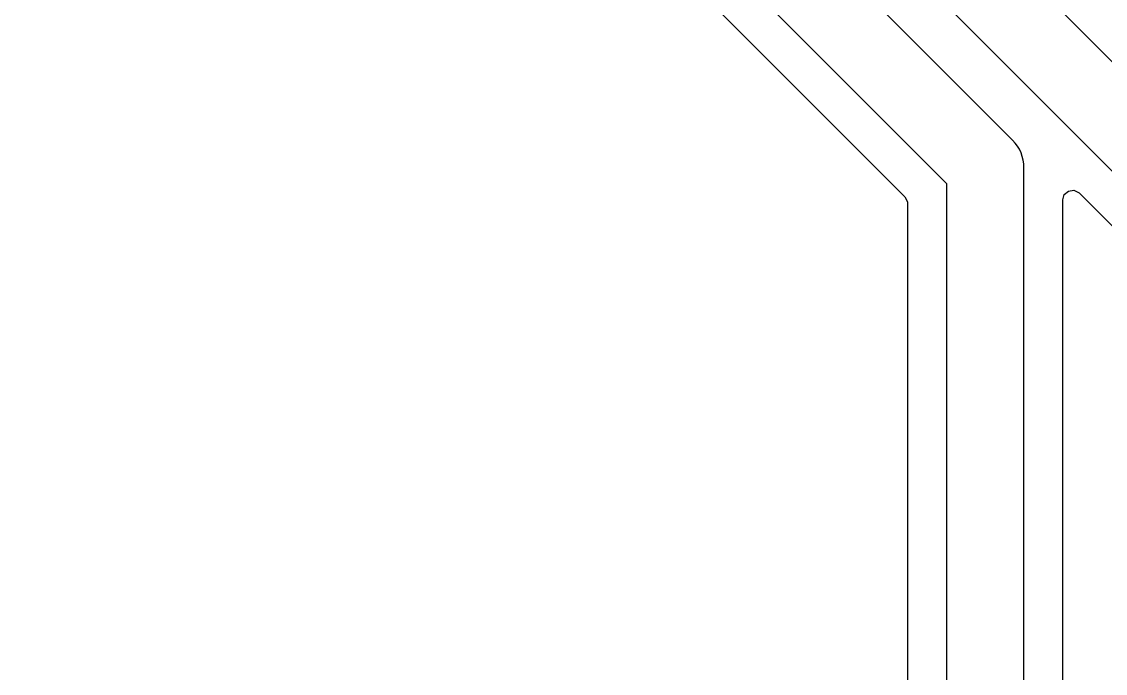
# Model space of a CAD drawing. Header units: metres. Extents: x 85.4 to 154.6, y -104.6 to -40.4.
# Drawn here: x 111.03 to 125.02, y -96.19 to -87.78 of the extents above; entities that cross this region are included whole.
import ezdxf

# ---------------------------------------------------------------- set-up
doc = ezdxf.new("R2010")
doc.units = ezdxf.units.M

msp = doc.modelspace()

# ---------------------------------------------------------------- linework, layer by layer
for points in [[(128.898, -92.092), (108.653, -71.847)], [(108.093, -72.7), (128.045, -92.652)], [(123.965, -98.8), (123.965, -89.665), (123.962, -89.616), (123.955, -89.568), (123.943, -89.52), (123.927, -89.474), (123.906, -89.429), (123.881, -89.387), (123.851, -89.348), (123.818, -89.312), (107.953, -73.447)], [(107.393, -74.3), (122.965, -89.872), (122.965, -89.872), (122.965, -89.872), (122.965, -89.872), (122.965, -89.872), (122.965, -89.872), (122.965, -89.872), (122.965, -89.872), (122.965, -89.872), (122.965, -89.872), (122.965, -89.872), (122.965, -89.872), (122.965, -89.872), (122.965, -89.872), (122.965, -89.872), (122.965, -89.872), (122.965, -89.872), (122.965, -89.872), (122.965, -89.872), (122.965, -89.872), (122.965, -89.872), (122.965, -89.872), (122.965, -89.872), (122.965, -89.872), (122.965, -89.872), (122.965, -89.872), (122.965, -89.872), (122.965, -89.872), (122.965, -89.872), (122.965, -89.872), (122.965, -89.872), (122.965, -89.872), (122.965, -89.872), (122.965, -89.872), (122.965, -89.872), (122.965, -89.872), (122.965, -89.872), (122.965, -89.872), (122.965, -89.872), (122.965, -89.872), (122.965, -89.872), (122.965, -89.872), (122.965, -89.872), (122.965, -89.872), (122.965, -89.872), (122.965, -89.872), (122.965, -89.872), (122.965, -89.872), (122.965, -89.872), (122.965, -89.872), (122.965, -98.8)], [(107.222, -74.837), (122.428, -90.043), (122.461, -90.105), (122.464, -90.131), (122.464, -98.437)], [(124.466, -98.437), (124.466, -90.08), (124.486, -90.013), (124.538, -89.967), (124.607, -89.958), (124.67, -89.986), (124.677, -89.992), (127.508, -92.823)]]:
    msp.add_lwpolyline(points)

doc.saveas('drawing.dxf')
